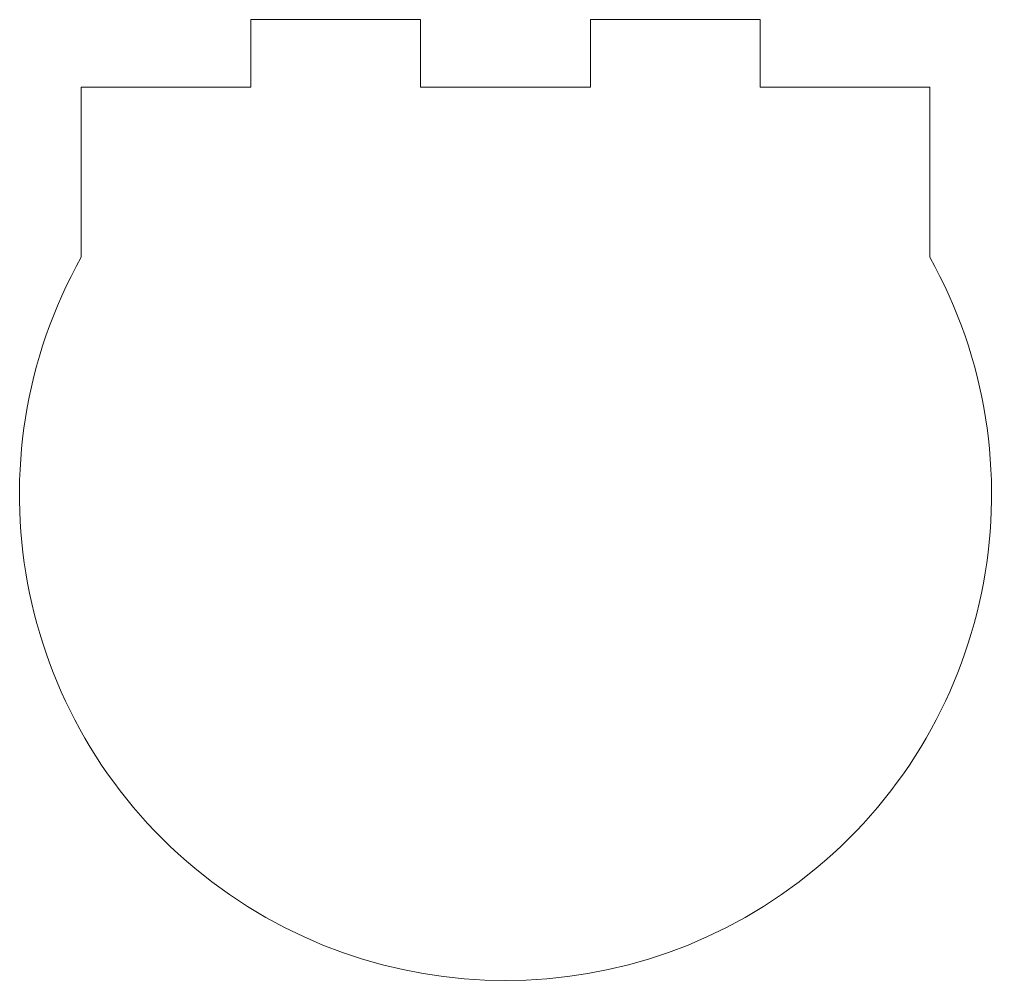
# Model space of a CAD drawing. Header units: millimetres. Extents: x -3.6 to 53.6, y -52.6 to 4.
import ezdxf

# ---------------------------------------------------------------- set-up
doc = ezdxf.new("R2010")
doc.units = ezdxf.units.MM

msp = doc.modelspace()

# ---------------------------------------------------------------- linework, layer by layer
at = {"color": 7, "linetype": 'Continuous', "lineweight": 15}
for p, q in [((10, 0), (10, 4)), ((10, 4), (20, 4)), ((20, 4), (20, 0)), ((30, 0), (30, 4)), ((30, 4), (40, 4)), ((40, 4), (40, 0)), ((0, -10), (0, 0)), ((0, 0), (10, 0)), ((20, 0), (30, 0)), ((40, 0), (50, 0)), ((50, 0), (50, -10))]:
    msp.add_line(p, q, dxfattribs=at)
msp.add_arc((25, -23.986), 28.646, 150.7754, 29.2246, dxfattribs=at)

doc.saveas('drawing.dxf')
